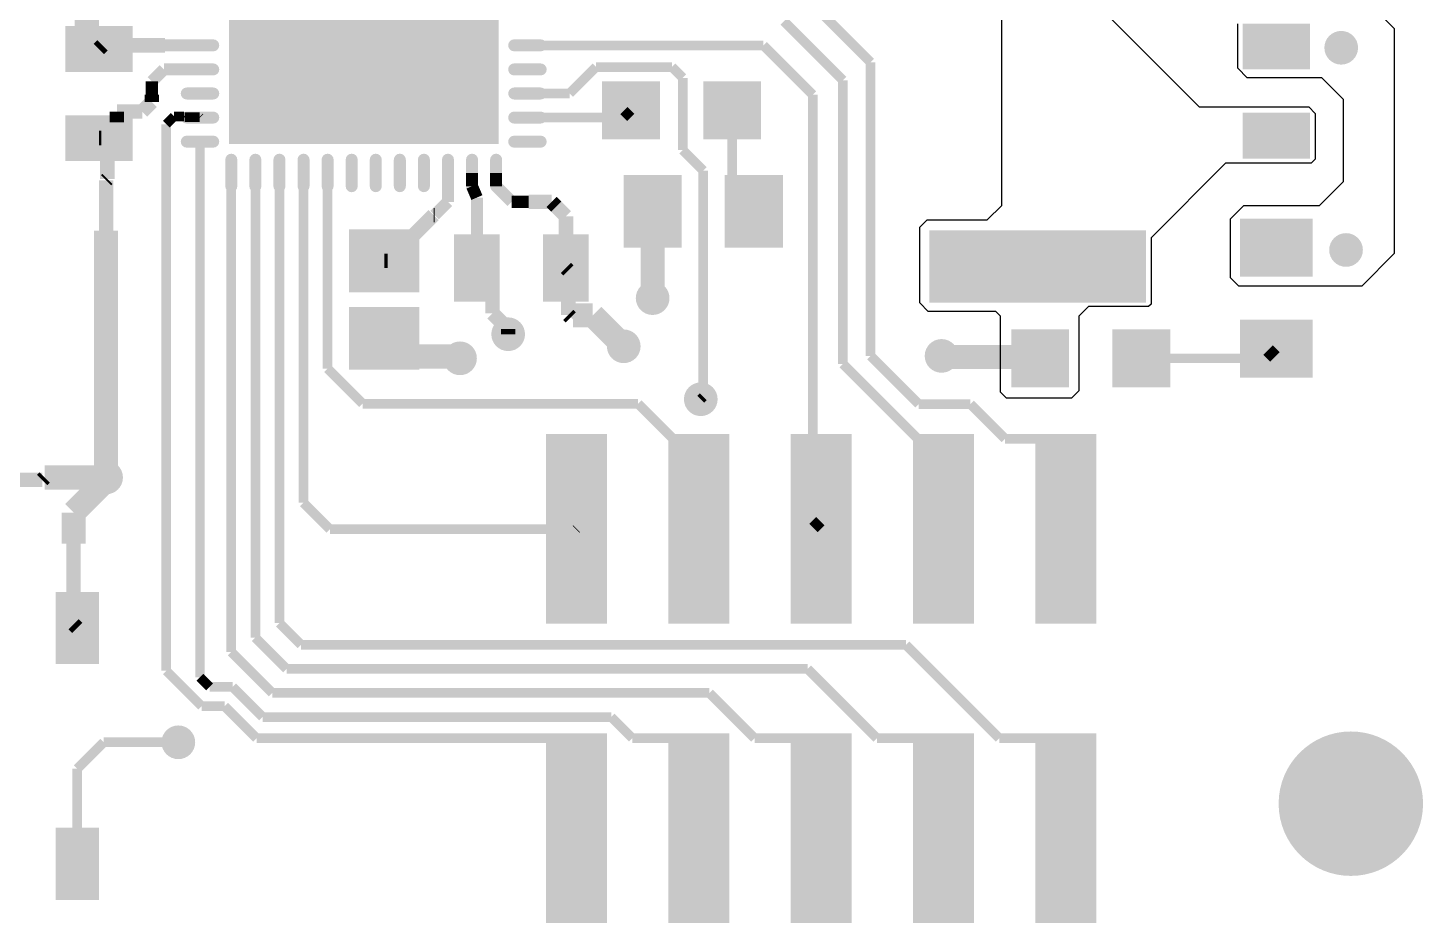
# Model space of a CAD drawing. Header units: inches. Extents: x 70.3 to 121.3, y 69 to 111.2.
# Drawn here: x 92.03 to 121, y 69.02 to 87.61 of the extents above; entities that cross this region are included whole.
import ezdxf

# ---------------------------------------------------------------- set-up
doc = ezdxf.new("R2010")
doc.units = ezdxf.units.IN
doc.layers.add('L1 -Signal)', color=1, linetype='Continuous')

msp = doc.modelspace()

# ---------------------------------------------------------------- hatches: boundary and pattern name
at = {"layer": 'L1 -Signal)'}
for points in [[(96.20000064, 90.79999873999999), (101.7999996, 90.79999873999999), (101.7999996, 85.19999978), (96.20000064, 85.19999978)], [(92.80000109, 86.69999931999999), (92.80000109, 87.64999995999999), (94.20000083, 87.64999995999999), (94.20000083, 86.69999931999999)], [(117.25000299, 86.7491407), (117.25000299, 87.69914134), (118.65000273, 87.69914134), (118.65000273, 86.7491407)], [(103.94999911, 86.50000098999999), (105.14999925, 86.50000098999999), (105.14999925, 85.30000084999999), (103.94999911, 85.30000084999999)], [(107.25000013, 85.30000084999999), (106.04999999, 85.30000084999999), (106.04999999, 86.50000098999999), (107.25000013, 86.50000098999999)], [(92.80000109, 84.85000048), (92.80000109, 85.80000111999999), (94.20000083, 85.80000111999999), (94.20000083, 84.85000048)], [(117.25000299, 84.89914185999999), (117.25000299, 85.8491425), (118.65000273, 85.8491425), (118.65000273, 84.89914185999999)], [(105.60325336, 83.04589055), (104.39674828, 83.04589055), (104.39674828, 84.55410952999999), (105.60325336, 84.55410952999999)], [(107.7049662, 83.04589055), (106.49846112, 83.04589055), (106.49846112, 84.55410952999999), (107.7049662, 84.55410952999999)], [(117.19589083, 82.44674646), (117.19589083, 83.65325154), (118.70410981, 83.65325154), (118.70410981, 82.44674646)], [(100.15310043, 83.42731854), (100.15310043, 82.12268309999999), (98.69690064999999, 82.12268309999999), (98.69690064999999, 83.42731854)], [(101.82500082, 81.92500125), (100.87500018, 81.92500125), (100.87500018, 83.32500098999999), (101.82500082, 83.32500098999999)], [(103.67499966, 81.92500125), (102.72499902, 81.92500125), (102.72499902, 83.32500098999999), (103.67499966, 83.32500098999999)], [(115.24574614, 83.40699854), (115.24574614, 81.9029985), (110.74574498, 81.9029985), (110.74574498, 83.40699854)], [(100.15310043, 81.81575457999999), (100.15310043, 80.51111913999999), (98.69690064999999, 80.51111913999999), (98.69690064999999, 81.81575457999999)], [(117.19589083, 80.34503362), (117.19589083, 81.5515387), (118.70410981, 81.5515387), (118.70410981, 80.34503362)], [(112.44999989, 81.34999859), (113.65000003, 81.34999859), (113.65000003, 80.14999845), (112.44999989, 80.14999845)], [(114.55000077, 81.34999859), (115.75000091, 81.34999859), (115.75000091, 80.14999845), (114.55000077, 80.14999845)], [(104.0549989, 79.17999784999999), (104.0549989, 75.23999810999999), (102.7849989, 75.23999810999999), (102.7849989, 79.17999784999999)], [(106.5949989, 79.17999784999999), (106.5949989, 75.23999810999999), (105.3249989, 75.23999810999999), (105.3249989, 79.17999784999999)], [(109.1349989, 79.17999784999999), (109.1349989, 75.23999810999999), (107.8649989, 75.23999810999999), (107.8649989, 79.17999784999999)], [(111.6749989, 79.17999784999999), (111.6749989, 75.23999810999999), (110.4049989, 75.23999810999999), (110.4049989, 79.17999784999999)], [(114.2149989, 79.17999784999999), (114.2149989, 75.23999810999999), (112.9449989, 75.23999810999999), (112.9449989, 79.17999784999999)], [(93.49999715, 75.89999933), (93.49999715, 74.39999979), (92.59999640999999, 74.39999979), (92.59999640999999, 75.89999933)], [(104.0549989, 72.96000013), (104.0549989, 69.02000038999999), (102.7849989, 69.02000038999999), (102.7849989, 72.96000013)], [(106.5949989, 72.96000013), (106.5949989, 69.02000038999999), (105.3249989, 69.02000038999999), (105.3249989, 72.96000013)], [(109.1349989, 72.96000013), (109.1349989, 69.02000038999999), (107.8649989, 69.02000038999999), (107.8649989, 72.96000013)], [(111.6749989, 72.96000013), (111.6749989, 69.02000038999999), (110.4049989, 69.02000038999999), (110.4049989, 72.96000013)], [(114.2149989, 72.96000013), (114.2149989, 69.02000038999999), (112.9449989, 69.02000038999999), (112.9449989, 72.96000013)], [(93.49999715, 70.99999897), (93.49999715, 69.49999942999999), (92.59999640999999, 69.49999942999999), (92.59999640999999, 70.99999897)]]:
    msp.add_hatch(color=7, dxfattribs=at).paths.add_polyline_path(points)
h = msp.add_hatch(color=7, dxfattribs=at)
edge = h.paths.add_edge_path()
edge.add_arc((119.30000016, 87.20000086), 0.3499993, 0, 360)
h = msp.add_hatch(color=7, dxfattribs=at)
edge = h.paths.add_edge_path()
edge.add_arc((95.87500129, 87.25000075999999), 0.12499848, 270, 450)
edge.add_line((95.87500129, 87.37499924), (95.32499731, 87.37499924))
edge.add_arc((95.32499731, 87.25000075999999), 0.12499848, 90, 270)
edge.add_line((95.32499731, 87.12500227999999), (95.87500129, 87.12500227999999))
h = msp.add_hatch(color=7, dxfattribs=at)
edge = h.paths.add_edge_path()
edge.add_arc((102.67500039, 87.25000075999999), 0.12499848, 270, 450)
edge.add_line((102.67500039, 87.37499924), (102.12499641, 87.37499924))
edge.add_arc((102.12499641, 87.25000075999999), 0.12499848, 90, 270)
edge.add_line((102.12499641, 87.12500227999999), (102.67500039, 87.12500227999999))
h = msp.add_hatch(color=7, dxfattribs=at)
edge = h.paths.add_edge_path()
edge.add_arc((96.79999944, 86.89999892), 0.2499995, 0, 360)
h = msp.add_hatch(color=7, dxfattribs=at)
edge = h.paths.add_edge_path()
edge.add_arc((97.89999978, 86.89999892), 0.2499995, 0, 360)
h = msp.add_hatch(color=7, dxfattribs=at)
edge = h.paths.add_edge_path()
edge.add_arc((99.00000012, 86.89999892), 0.2499995, 0, 360)
h = msp.add_hatch(color=7, dxfattribs=at)
edge = h.paths.add_edge_path()
edge.add_arc((100.10000046, 86.89999892), 0.2499995, 0, 360)
h = msp.add_hatch(color=7, dxfattribs=at)
edge = h.paths.add_edge_path()
edge.add_arc((101.19999826, 86.89999892), 0.2499995, 0, 360)
h = msp.add_hatch(color=7, dxfattribs=at)
edge = h.paths.add_edge_path()
edge.add_arc((95.87500129, 86.74999922), 0.12499848, 270, 450)
edge.add_line((95.87500129, 86.87499770000001), (95.32499731, 86.87499770000001))
edge.add_arc((95.32499731, 86.74999922), 0.12499848, 90, 270)
edge.add_line((95.32499731, 86.62500074), (95.87500129, 86.62500074))
h = msp.add_hatch(color=7, dxfattribs=at)
edge = h.paths.add_edge_path()
edge.add_arc((102.67500039, 86.74999922), 0.12499848, 270, 450)
edge.add_line((102.67500039, 86.87499770000001), (102.12499641, 86.87499770000001))
edge.add_arc((102.12499641, 86.74999922), 0.12499848, 90, 270)
edge.add_line((102.12499641, 86.62500074), (102.67500039, 86.62500074))
h = msp.add_hatch(color=7, dxfattribs=at)
edge = h.paths.add_edge_path()
edge.add_arc((95.87500129, 86.25000021999999), 0.12499848, 270, 450)
edge.add_line((95.87500129, 86.37499869999999), (95.32499731, 86.37499869999999))
edge.add_arc((95.32499731, 86.25000021999999), 0.12499848, 90, 270)
edge.add_line((95.32499731, 86.12500173999999), (95.87500129, 86.12500173999999))
h = msp.add_hatch(color=7, dxfattribs=at)
edge = h.paths.add_edge_path()
edge.add_arc((102.67500039, 86.25000021999999), 0.12499848, 270, 450)
edge.add_line((102.67500039, 86.37499869999999), (102.12499641, 86.37499869999999))
edge.add_arc((102.12499641, 86.25000021999999), 0.12499848, 90, 270)
edge.add_line((102.12499641, 86.12500173999999), (102.67500039, 86.12500173999999))
h = msp.add_hatch(color=7, dxfattribs=at)
edge = h.paths.add_edge_path()
edge.add_arc((95.87500129, 85.75000121999999), 0.12499848, 270, 450)
edge.add_line((95.87500129, 85.87499969999999), (95.32499731, 85.87499969999999))
edge.add_arc((95.32499731, 85.75000121999999), 0.12499848, 90, 270)
edge.add_line((95.32499731, 85.62500273999999), (95.87500129, 85.62500273999999))
h = msp.add_hatch(color=7, dxfattribs=at)
edge = h.paths.add_edge_path()
edge.add_arc((96.79999944, 85.80000111999999), 0.2499995, 0, 360)
h = msp.add_hatch(color=7, dxfattribs=at)
edge = h.paths.add_edge_path()
edge.add_arc((97.89999978, 85.80000111999999), 0.2499995, 0, 360)
h = msp.add_hatch(color=7, dxfattribs=at)
edge = h.paths.add_edge_path()
edge.add_arc((99.00000012, 85.80000111999999), 0.2499995, 0, 360)
h = msp.add_hatch(color=7, dxfattribs=at)
edge = h.paths.add_edge_path()
edge.add_arc((100.10000046, 85.80000111999999), 0.2499995, 0, 360)
h = msp.add_hatch(color=7, dxfattribs=at)
edge = h.paths.add_edge_path()
edge.add_arc((101.19999826, 85.80000111999999), 0.2499995, 0, 360)
h = msp.add_hatch(color=7, dxfattribs=at)
edge = h.paths.add_edge_path()
edge.add_arc((102.67500039, 85.75000121999999), 0.12499848, 270, 450)
edge.add_line((102.67500039, 85.87499969999999), (102.12499641, 85.87499969999999))
edge.add_arc((102.12499641, 85.75000121999999), 0.12499848, 90, 270)
edge.add_line((102.12499641, 85.62500273999999), (102.67500039, 85.62500273999999))
h = msp.add_hatch(color=7, dxfattribs=at)
edge = h.paths.add_edge_path()
edge.add_arc((95.87500129, 85.24999968), 0.12499848, 270, 450)
edge.add_line((95.87500129, 85.37499816), (95.32499731, 85.37499816))
edge.add_arc((95.32499731, 85.24999968), 0.12499848, 90, 270)
edge.add_line((95.32499731, 85.1250012), (95.87500129, 85.1250012))
h = msp.add_hatch(color=7, dxfattribs=at)
edge = h.paths.add_edge_path()
edge.add_arc((102.67500039, 85.24999968), 0.12499848, 270, 450)
edge.add_line((102.67500039, 85.37499816), (102.12499641, 85.37499816))
edge.add_arc((102.12499641, 85.24999968), 0.12499848, 90, 270)
edge.add_line((102.12499641, 85.1250012), (102.67500039, 85.1250012))
h = msp.add_hatch(color=7, dxfattribs=at)
edge = h.paths.add_edge_path()
edge.add_arc((96.25000054, 84.32499898999998), 0.12499848, 180, 360)
edge.add_line((96.37499902, 84.32499898999998), (96.37499902, 84.87500297))
edge.add_arc((96.25000054, 84.87500297), 0.12499848, 0, 180)
edge.add_line((96.12500206, 84.87500297), (96.12500206, 84.32499898999998))
h = msp.add_hatch(color=7, dxfattribs=at)
edge = h.paths.add_edge_path()
edge.add_arc((96.74999954, 84.32499898999998), 0.12499848, 180, 360)
edge.add_line((96.87499802, 84.32499898999998), (96.87499802, 84.87500297))
edge.add_arc((96.74999954, 84.87500297), 0.12499848, 0, 180)
edge.add_line((96.62500106, 84.87500297), (96.62500106, 84.32499898999998))
h = msp.add_hatch(color=7, dxfattribs=at)
edge = h.paths.add_edge_path()
edge.add_arc((97.24999853999999, 84.32499898999998), 0.12499848, 180, 360)
edge.add_line((97.37499702, 84.32499898999998), (97.37499702, 84.87500297))
edge.add_arc((97.24999853999999, 84.87500297), 0.12499848, 0, 180)
edge.add_line((97.12500005999999, 84.87500297), (97.12500005999999, 84.32499898999998))
h = msp.add_hatch(color=7, dxfattribs=at)
edge = h.paths.add_edge_path()
edge.add_arc((97.75000007999999, 84.32499898999998), 0.12499848, 180, 360)
edge.add_line((97.87499856, 84.32499898999998), (97.87499856, 84.87500297))
edge.add_arc((97.75000007999999, 84.87500297), 0.12499848, 0, 180)
edge.add_line((97.62500159999999, 84.87500297), (97.62500159999999, 84.32499898999998))
h = msp.add_hatch(color=7, dxfattribs=at)
edge = h.paths.add_edge_path()
edge.add_arc((98.24999908, 84.32499898999998), 0.12499848, 180, 360)
edge.add_line((98.37499756, 84.32499898999998), (98.37499756, 84.87500297))
edge.add_arc((98.24999908, 84.87500297), 0.12499848, 0, 180)
edge.add_line((98.12500059999999, 84.87500297), (98.12500059999999, 84.32499898999998))
h = msp.add_hatch(color=7, dxfattribs=at)
edge = h.paths.add_edge_path()
edge.add_arc((98.74999807999998, 84.32499898999998), 0.12499848, 180, 360)
edge.add_line((98.87499655999999, 84.32499898999998), (98.87499655999999, 84.87500297))
edge.add_arc((98.74999807999998, 84.87500297), 0.12499848, 0, 180)
edge.add_line((98.62499959999998, 84.87500297), (98.62499959999998, 84.32499898999998))
h = msp.add_hatch(color=7, dxfattribs=at)
edge = h.paths.add_edge_path()
edge.add_arc((99.24999962, 84.32499898999998), 0.12499848, 180, 360)
edge.add_line((99.3749981, 84.32499898999998), (99.3749981, 84.87500297))
edge.add_arc((99.24999962, 84.87500297), 0.12499848, 0, 180)
edge.add_line((99.12500114, 84.87500297), (99.12500114, 84.32499898999998))
h = msp.add_hatch(color=7, dxfattribs=at)
edge = h.paths.add_edge_path()
edge.add_arc((99.74999862, 84.32499898999998), 0.12499848, 180, 360)
edge.add_line((99.8749971, 84.32499898999998), (99.8749971, 84.87500297))
edge.add_arc((99.74999862, 84.87500297), 0.12499848, 0, 180)
edge.add_line((99.62500014, 84.87500297), (99.62500014, 84.32499898999998))
h = msp.add_hatch(color=7, dxfattribs=at)
edge = h.paths.add_edge_path()
edge.add_arc((100.25000016, 84.32499898999998), 0.12499848, 180, 360)
edge.add_line((100.37499864, 84.32499898999998), (100.37499864, 84.87500297))
edge.add_arc((100.25000016, 84.87500297), 0.12499848, 0, 180)
edge.add_line((100.12500168, 84.87500297), (100.12500168, 84.32499898999998))
h = msp.add_hatch(color=7, dxfattribs=at)
edge = h.paths.add_edge_path()
edge.add_arc((100.74999916, 84.32499898999998), 0.12499848, 180, 360)
edge.add_line((100.87499764, 84.32499898999998), (100.87499764, 84.87500297))
edge.add_arc((100.74999916, 84.87500297), 0.12499848, 0, 180)
edge.add_line((100.62500068, 84.87500297), (100.62500068, 84.32499898999998))
h = msp.add_hatch(color=7, dxfattribs=at)
edge = h.paths.add_edge_path()
edge.add_arc((101.24999816, 84.32499898999998), 0.12499848, 180, 360)
edge.add_line((101.37499664, 84.32499898999998), (101.37499664, 84.87500297))
edge.add_arc((101.24999816, 84.87500297), 0.12499848, 0, 180)
edge.add_line((101.12499968, 84.87500297), (101.12499968, 84.32499898999998))
h = msp.add_hatch(color=7, dxfattribs=at)
edge = h.paths.add_edge_path()
edge.add_arc((101.7499997, 84.32499898999998), 0.12499848, 180, 360)
edge.add_line((101.87499818, 84.32499898999998), (101.87499818, 84.87500297))
edge.add_arc((101.7499997, 84.87500297), 0.12499848, 0, 180)
edge.add_line((101.62500122, 84.87500297), (101.62500122, 84.32499898999998))
h = msp.add_hatch(color=7, dxfattribs=at)
edge = h.paths.add_edge_path()
edge.add_arc((119.39999996, 82.9999991), 0.3499993, 0, 360)
h = msp.add_hatch(color=7, dxfattribs=at)
edge = h.paths.add_edge_path()
edge.add_arc((105.00000082, 82.00000109999999), 0.3499993, 0, 360)
h = msp.add_hatch(color=7, dxfattribs=at)
edge = h.paths.add_edge_path()
edge.add_arc((101.9999992, 81.25000005999999), 0.3499993, 0, 360)
h = msp.add_hatch(color=7, dxfattribs=at)
edge = h.paths.add_edge_path()
edge.add_arc((104.39999948, 81.00000055999999), 0.3499993, 0, 360)
h = msp.add_hatch(color=7, dxfattribs=at)
edge = h.paths.add_edge_path()
edge.add_arc((110.99999898, 80.80000095999999), 0.3499993, 0, 360)
h = msp.add_hatch(color=7, dxfattribs=at)
edge = h.paths.add_edge_path()
edge.add_arc((101.0000012, 80.75000106), 0.3499993, 0, 360)
h = msp.add_hatch(color=7, dxfattribs=at)
edge = h.paths.add_edge_path()
edge.add_arc((105.99999882, 79.90000022), 0.3499993, 0, 360)
h = msp.add_hatch(color=7, dxfattribs=at)
edge = h.paths.add_edge_path()
edge.add_arc((93.65000065999999, 78.27499966), 0.3499993, 0, 360)
h = msp.add_hatch(color=7, dxfattribs=at)
edge = h.paths.add_edge_path()
edge.add_arc((95.1500002, 72.77500049999999), 0.3499993, 0, 360)
h = msp.add_hatch(color=7, dxfattribs=at)
edge = h.paths.add_edge_path()
edge.add_arc((119.49999976, 71.49999924), 1.49999954, 0, 360)

# ---------------------------------------------------------------- linework, layer by layer
for p, q in [((112.24999902, 83.92500106), (112.24999902, 90.12499881999999)), ((113.7500011, 88.57499938), (116.35000098, 85.9749995)), ((119.92500018, 88.07500037999999), (120.4000005, 87.60000006)), ((117.14999938, 86.77500044), (117.14999938, 87.70000239999999)), ((120.4000005, 87.60000006), (120.4000005, 82.92500052)), ((117.34999898, 86.57500083999999), (117.14999938, 86.77500044)), ((118.89999842, 86.57500083999999), (117.34999898, 86.57500083999999)), ((119.35000006, 86.12499919999999), (118.89999842, 86.57500083999999)), ((119.35000006, 84.42500006), (119.35000006, 86.12499919999999)), ((116.35000098, 85.9749995), (118.62500024, 85.9749995)), ((118.62500024, 85.9749995), (118.7625006, 85.83749913999999)), ((118.7625006, 85.83749913999999), (118.7625006, 84.88750104)), ((116.89999988, 84.80000057999999), (115.35000044, 83.25000114)), ((118.67500014, 84.80000057999999), (116.89999988, 84.80000057999999)), ((118.7625006, 84.88750104), (118.67500014, 84.80000057999999)), ((118.85000106, 83.92500106), (119.35000006, 84.42500006)), ((111.94999708, 83.62499912), (112.24999902, 83.92500106)), ((116.99999968, 83.65000033999999), (117.2750004, 83.92500106)), ((117.2750004, 83.92500106), (118.85000106, 83.92500106)), ((110.54999988, 83.47499942), (110.69999958, 83.62499912)), ((110.54999988, 81.9000013), (110.54999988, 83.47499942)), ((110.69999958, 83.62499912), (111.94999708, 83.62499912)), ((116.99999968, 82.42500152), (116.99999968, 83.65000033999999)), ((115.35000044, 83.25000114), (115.35000044, 81.87500007999999)), ((120.4000005, 82.92500052), (119.72500058, 82.2500006)), ((117.1750006, 82.2500006), (116.99999968, 82.42500152)), ((119.72500058, 82.2500006), (117.1750006, 82.2500006)), ((110.7250008, 81.72500038), (110.54999988, 81.9000013)), ((112.12500054, 81.72500038), (110.7250008, 81.72500038)), ((112.22500034, 81.62500057999999), (112.12500054, 81.72500038)), ((114.0500005, 81.82500018), (113.8500009, 81.62500057999999)), ((115.30000054, 81.82500018), (114.0500005, 81.82500018)), ((115.35000044, 81.87500007999999), (115.30000054, 81.82500018)), ((112.22500034, 80.04999738), (112.22500034, 81.62500057999999)), ((113.8500009, 81.62500057999999), (113.8500009, 80.07500114)), ((112.34999882, 79.9249989), (112.22500034, 80.04999738)), ((113.8500009, 80.07500114), (113.7000012, 79.9249989)), ((113.7000012, 79.9249989), (112.34999882, 79.9249989))]:
    msp.add_line(p, q, dxfattribs=at)
for points, const_width in [([(93.24999892, 87.42500168), (93.24999892, 88.24999876)], 0.499999), ([(108.17499828, 88.2500013), (109.52500066, 86.89999892)], 0.1999996), ([(107.72500172, 87.74999976), (108.95000054, 86.52500094)], 0.1999996), ([(93.50000096, 87.17499964), (93.57500207999999, 87.25000075999999)], 0.2999994), ([(93.57500207999999, 87.25000075999999), (94.87499948, 87.25000075999999)], 0.2999994), ([(94.87499948, 87.25000075999999), (95.5999993, 87.25000075999999)], 0.2499995), ([(102.3999984, 87.25000075999999), (107.3000013, 87.25000075999999)], 0.1999996), ([(107.3000013, 87.25000075999999), (108.32500052, 86.22500154)], 0.1999996), ([(109.52500066, 80.80000095999999), (109.52500066, 86.89999892)], 0.1999996), ([(94.59999875999999, 86.49999972), (94.84999825999999, 86.74999922)], 0.2499995), ([(94.84999825999999, 86.74999922), (95.5999993, 86.74999922)], 0.2499995), ([(103.27573452, 86.25000021999999), (103.82573596, 86.80000165999999)], 0.1999996), ([(103.82573596, 86.80000165999999), (105.40000002, 86.80000165999999)], 0.1999996), ([(105.40000002, 86.80000165999999), (105.62500084, 86.57500083999999)], 0.1999996), ([(105.62500084, 85.07499875999999), (105.62500084, 86.57500083999999)], 0.1999996), ([(94.59999875999999, 86.07573844), (94.59999875999999, 86.224999)], 0.2999994), ([(94.59999875999999, 86.224999), (94.59999875999999, 86.49999972)], 0.2499995), ([(102.3999984, 86.25000021999999), (103.27573452, 86.25000021999999)], 0.1999996), ([(108.95000054, 80.63499748), (108.95000054, 86.52500094)], 0.1999996), ([(94.39926256, 85.87500224), (94.59999875999999, 86.07573844)], 0.2999994), ([(108.32500052, 77.38499635999999), (108.32500052, 86.22500154)], 0.1999996), ([(93.55000086, 85.3250008), (93.87500148, 85.65000142)], 0.2999994), ([(93.87500148, 85.65000142), (93.87500148, 85.87500224)], 0.2999994), ([(93.87500148, 85.87500224), (94.39926256, 85.87500224)], 0.2999994), ([(94.89999816, 85.61216049999999), (95.06250736, 85.7746697)], 0.1999996), ([(95.06250736, 85.7746697), (95.26497583999999, 85.7746697)], 0.1999996), ([(95.26497583999999, 85.7746697), (95.28007867999999, 85.75956685999999)], 0.1999996), ([(95.28007867999999, 85.75956685999999), (95.59043365999999, 85.75956685999999)], 0.1999996), ([(95.59043365999999, 85.75956685999999), (95.5999993, 85.75000121999999)], 0.1999996), ([(102.3999984, 85.75000121999999), (104.39999948, 85.75000121999999)], 0.1999996), ([(104.39999948, 85.75000121999999), (104.54999918, 85.90000092)], 0.1999996), ([(106.65000006, 84.25171363999999), (106.65000006, 85.90000092)], 0.1999996), ([(93.50000096, 85.3250008), (93.67499934, 85.15000241999999)], 0.2999994), ([(93.50000096, 85.3250008), (93.55000086, 85.3250008)], 0.2999994), ([(94.89999816, 74.26005214), (94.89999816, 85.61216049999999)], 0.1999996), ([(93.67499934, 84.47499995999999), (93.67499934, 85.15000241999999)], 0.2999994), ([(95.5999993, 74.1257344), (95.5999993, 85.24999968)], 0.1999996), ([(105.62500084, 85.07499875999999), (106.05000126, 84.64999834)], 0.1999996), ([(93.65000065999999, 84.45000128), (93.67499934, 84.47499995999999)], 0.2999994), ([(96.25000054, 74.64999802), (96.25000054, 84.60000098)], 0.1999996), ([(96.74999954, 74.9500025), (96.74999954, 84.60000098)], 0.1999996), ([(97.24999853999999, 75.25000189999999), (97.24999853999999, 84.60000098)], 0.1999996), ([(97.75000007999999, 77.74999944), (97.75000007999999, 84.60000098)], 0.1999996), ([(98.24999908, 80.53375815999999), (98.24999908, 84.60000098)], 0.1999996), ([(100.74999916, 83.9999971), (100.74999916, 84.60000098)], 0.2499995), ([(101.24999816, 84.32500026), (101.24999816, 84.60000098)], 0.2499995), ([(101.7499997, 84.32500026), (101.7499997, 84.60000098)], 0.2499995), ([(106.05000126, 79.95000266), (106.05000126, 84.64999834)], 0.1999996), ([(93.65000065999999, 83.40000083999999), (93.65000065999999, 84.45000128)], 0.2999994), ([(101.24999816, 84.32500026), (101.3500005, 84.088605)], 0.2499995), ([(101.7499997, 84.32500026), (102.07500032, 83.99999964)], 0.2499995), ([(106.65000006, 84.25171363999999), (107.10171366, 83.80000004)], 0.1999996), ([(100.47500098, 83.72499891999999), (100.74999916, 83.9999971)], 0.2499995), ([(101.3500005, 82.62500112), (101.3500005, 84.088605)], 0.2499995), ([(102.07500032, 83.99999964), (102.42499962, 83.99999964)], 0.2499995), ([(102.42499962, 83.99999964), (102.89999994, 83.99999964)], 0.2999994), ([(102.89999994, 83.99999964), (102.99935712, 83.90063991999999)], 0.2999994), ([(102.99935712, 83.90063991999999), (102.99935966, 83.90063991999999)], 0.2999994), ([(102.99935966, 83.90063991999999), (103.19999934, 83.70000024)], 0.2999994), ([(105.00000082, 82.00000109999999), (105.00000082, 83.80000004)], 0.499999), ([(99.50078398, 82.77500081999999), (100.45078208, 83.72499891999999)], 0.2999994), ([(100.45078208, 83.72499891999999), (100.47500098, 83.72499891999999)], 0.2999994), ([(103.19999934, 82.62500112), (103.19999934, 83.70000024)], 0.2999994), ([(93.65000065999999, 78.27499966), (93.65000065999999, 83.40000083999999)], 0.499999), ([(99.42500054, 82.77500081999999), (99.50078398, 82.77500081999999)], 0.2999994), ([(101.3500005, 82.62500112), (101.67500112, 82.3000005)], 0.2999994), ([(103.19999934, 82.62500112), (103.2492601, 82.57574036)], 0.2999994), ([(103.2492601, 81.6507384), (103.2492601, 82.57574036)], 0.2999994), ([(101.67500112, 81.68324023999999), (101.67500112, 82.3000005)], 0.2999994), ([(101.67500112, 81.68324023999999), (101.9999992, 81.35824216)], 0.2999994), ([(103.29999914, 81.59999936), (103.34289466, 81.64289487999999)], 0.499999), ([(103.34289466, 81.64289487999999), (103.75710516, 81.64289487999999)], 0.499999), ([(103.2492601, 81.6507384), (103.29999914, 81.59999936)], 0.2999994), ([(103.75710516, 81.64289487999999), (104.39999948, 81.00000055999999)], 0.499999), ([(101.9999992, 81.25000005999999), (101.9999992, 81.35824216)], 0.2999994), ([(99.42500054, 81.16343686), (99.80016869999999, 80.78826869999999)], 0.499999), ([(99.80016869999999, 80.78826869999999), (100.96173356, 80.78826869999999)], 0.499999), ([(100.96173356, 80.78826869999999), (101.0000012, 80.75000106)], 0.499999), ([(109.52500066, 80.80000095999999), (110.5250012, 79.80000042)], 0.1999996), ([(110.99999898, 80.80000095999999), (111.0250002, 80.77499974)], 0.499999), ([(111.0250002, 80.77499974), (113.02499874, 80.77499974)], 0.499999), ([(113.02499874, 80.77499974), (113.04999996, 80.74999851999999)], 0.499999), ([(115.15000084, 80.74999851999999), (117.75171268, 80.74999851999999)], 0.1999996), ([(117.75171268, 80.74999851999999), (117.95000032, 80.94828616)], 0.1999996), ([(98.24999908, 80.53375815999999), (98.97687596, 79.80688128)], 0.1999996), ([(108.95000054, 80.63499748), (111.0399989, 78.54499911999999)], 0.1999996), ([(105.99999882, 79.90000022), (106.05000126, 79.95000266)], 0.1999996), ([(98.97687596, 79.80688128), (104.69811674, 79.80688128)], 0.1999996), ([(104.69811674, 79.80688128), (105.9599989, 78.54499911999999)], 0.1999996), ([(110.5250012, 79.80000042), (111.59999778, 79.80000042)], 0.1999996), ([(111.59999778, 79.80000042), (112.31999888, 79.07999932)], 0.1999996), ([(112.31999888, 79.07999932), (113.0449987, 79.07999932)], 0.1999996), ([(113.0449987, 79.07999932), (113.5799989, 78.54499911999999)], 0.1999996), ([(92.3749994, 78.27499966), (93.65000065999999, 78.27499966)], 0.499999), ([(93.65000065999999, 78.22087734), (93.65000065999999, 78.27499966)], 0.499999), ([(105.9599989, 77.20999798), (105.9599989, 78.54499911999999)], 0.1999996), ([(111.0399989, 77.20999798), (111.0399989, 78.54499911999999)], 0.1999996), ([(113.5799989, 77.20999798), (113.5799989, 78.54499911999999)], 0.1999996), ([(91.00000088, 78.22414377999999), (92.32414351999999, 78.22414377999999)], 0.2999994), ([(92.32414351999999, 78.22414377999999), (92.3749994, 78.27499966)], 0.2999994), ([(92.97500074, 77.54587742), (93.65000065999999, 78.22087734)], 0.499999), ([(92.97500074, 76.90000114), (92.97500074, 77.54587742)], 0.499999), ([(97.75000007999999, 77.74999944), (98.29999898, 77.20000054)], 0.1999996), ([(108.32500052, 77.38499635999999), (108.4999989, 77.20999798)], 0.1999996), ([(98.29999898, 77.20000054), (103.41000146, 77.20000054)], 0.1999996), ([(103.41000146, 77.20000054), (103.4199989, 77.20999798)], 0.1999996), ([(92.97500074, 75.2249956), (92.97500074, 76.90000114)], 0.2999994), ([(92.97500074, 75.2249956), (93.04999678, 75.14999956)], 0.2999994), ([(97.24999853999999, 75.25000189999999), (97.70000017999999, 74.80000025999999)], 0.1999996), ([(96.74999954, 74.9500025), (97.40000077999998, 74.30000126)], 0.1999996), ([(97.70000017999999, 74.80000025999999), (110.25926132, 74.80000025999999)], 0.1999996), ([(110.25926132, 74.80000025999999), (112.19925998, 72.8600016)], 0.1999996), ([(96.25000054, 74.64999802), (97.09999884, 73.79999972)], 0.1999996), ([(94.89999816, 74.26005214), (95.63505384, 73.52499646)], 0.1999996), ([(95.5999993, 74.1257344), (95.80073804, 73.92499566)], 0.1999996), ([(97.40000077999998, 74.30000126), (108.21926032, 74.30000126)], 0.1999996), ([(108.21926032, 74.30000126), (109.65925998, 72.8600016)], 0.1999996), ([(95.80073804, 73.92499566), (96.27500429999999, 73.92499566)], 0.1999996), ([(96.27500429999999, 73.92499566), (96.89999924, 73.30000071999999)], 0.1999996), ([(97.09999884, 73.79999972), (106.17926186, 73.79999972)], 0.1999996), ([(106.17926186, 73.79999972), (107.11925998, 72.8600016)], 0.1999996), ([(95.63505384, 73.52499646), (96.10932009999999, 73.52499646)], 0.1999996), ([(96.10932009999999, 73.52499646), (96.77431496, 72.8600016)], 0.1999996), ([(96.89999924, 73.30000071999999), (104.13926086, 73.30000071999999)], 0.1999996), ([(104.13926086, 73.30000071999999), (104.57925998, 72.8600016)], 0.1999996), ([(93.04999678, 72.22499906), (93.59999822, 72.77500049999999)], 0.1999996), ([(93.59999822, 72.77500049999999), (95.1500002, 72.77500049999999)], 0.1999996), ([(96.77431496, 72.8600016), (102.8849987, 72.8600016)], 0.1999996), ([(102.8849987, 72.8600016), (103.4199989, 72.32500139999999)], 0.1999996), ([(104.57925998, 72.8600016), (105.4249987, 72.8600016)], 0.1999996), ([(105.4249987, 72.8600016), (105.9599989, 72.32500139999999)], 0.1999996), ([(107.11925998, 72.8600016), (107.9649987, 72.8600016)], 0.1999996), ([(107.9649987, 72.8600016), (108.4999989, 72.32500139999999)], 0.1999996), ([(109.65925998, 72.8600016), (110.5049987, 72.8600016)], 0.1999996), ([(110.5049987, 72.8600016), (111.0399989, 72.32500139999999)], 0.1999996), ([(112.19925998, 72.8600016), (113.0449987, 72.8600016)], 0.1999996), ([(113.0449987, 72.8600016), (113.5799989, 72.32500139999999)], 0.1999996), ([(93.04999678, 70.24999919999999), (93.04999678, 72.22499906)], 0.1999996), ([(103.4199989, 70.99000026), (103.4199989, 72.32500139999999)], 0.1999996), ([(105.9599989, 70.99000026), (105.9599989, 72.32500139999999)], 0.1999996), ([(108.4999989, 70.99000026), (108.4999989, 72.32500139999999)], 0.1999996), ([(111.0399989, 70.99000026), (111.0399989, 72.32500139999999)], 0.1999996), ([(113.5799989, 70.99000026), (113.5799989, 72.32500139999999)], 0.1999996)]:
    msp.add_lwpolyline(points, dxfattribs=dict(at, const_width=const_width))
at = {"layer": 'L1 -Signal)', "const_width": 0.499999}
msp.add_lwpolyline([(93.50000096, 87.17499964, -0.4142135623730951), (93.24999892, 87.42500168)], format="xyb", dxfattribs=at)
at = {"layer": 'L1 -Signal)', "const_width": 0.2499995}
for points in [[(93.12500044, 87.42500168, 1), (93.3749974, 87.42500168, 1)], [(93.37500247999999, 87.17499964, 1), (93.62499944, 87.17499964, 1)]]:
    msp.add_lwpolyline(points, format="xyb", close=True, dxfattribs=at)

doc.saveas('drawing.dxf')
